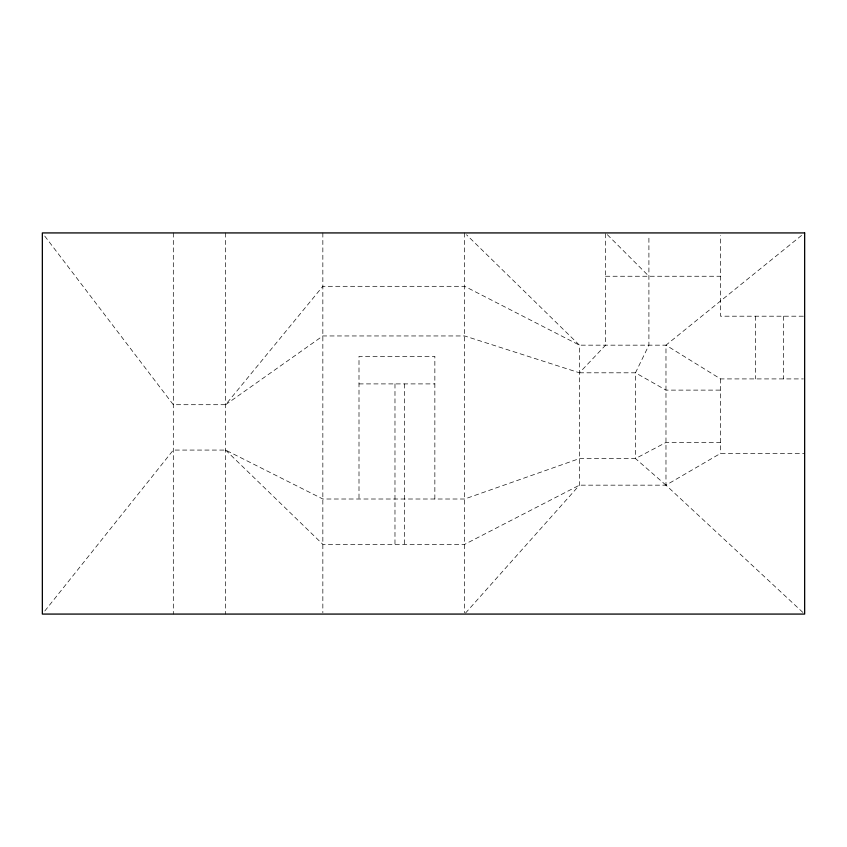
<?xml version="1.0" encoding="UTF-8"?>
<svg xmlns="http://www.w3.org/2000/svg" width="847" height="847" viewBox="0 0 847 847"><rect width="100%" height="100%" fill="white"/><g stroke="black" fill="none" stroke-linecap="round" stroke-linejoin="round"><path stroke-width="0.64" stroke-dasharray="4.24 3.18" d="M44.817 610.983L173.307 450.075L225.609 450.075L322.845 499.01L464.643 499.01L579.454 458.566L635.483 458.566L665.975 442.462L720.543 442.462M44.743 236.069L173.307 404.707L225.609 404.707L322.845 286.307L464.643 286.307L579.454 345.163L665.975 345.163L720.543 378.916L803.337 378.916M465.511 613.09L579.454 485.162L579.454 345.163L466.517 234.767M225.609 404.707L322.845 335.952L464.643 335.952L579.454 372.807L605.584 345.163L605.584 232.925L648.908 276.249M801.569 235.424L665.975 345.163L665.975 485.162L803.687 613.175M225.609 450.075L322.845 544.367L464.643 544.367L579.454 485.162L665.975 485.162L720.543 453.399L804.65 453.399M605.584 276.249L720.543 276.249M803.337 316.196L720.543 316.196L720.543 235.551M579.454 372.807L635.483 372.807L665.975 390.118L720.543 390.118M359.001 383.903L434.85 383.903M665.975 485.162L635.483 458.566L635.483 372.807L648.908 345.163L648.908 235.551M783.602 316.196L783.602 378.916M755.524 316.196L755.524 378.916M720.543 378.916L720.543 453.399M464.643 232.925L464.643 612.762M434.85 499.01L434.85 356.333L359.001 356.333L359.001 499.01M404.506 383.903L404.506 544.367M394.977 383.903L394.977 544.367M322.845 232.925L322.845 612.762M225.609 232.925L225.609 614.075M173.307 232.925L173.307 614.075"/><path stroke-width="1.27" d="M804.65 232.925L42.35 232.925L42.35 614.075L804.65 614.075L804.65 232.925"/></g></svg>
